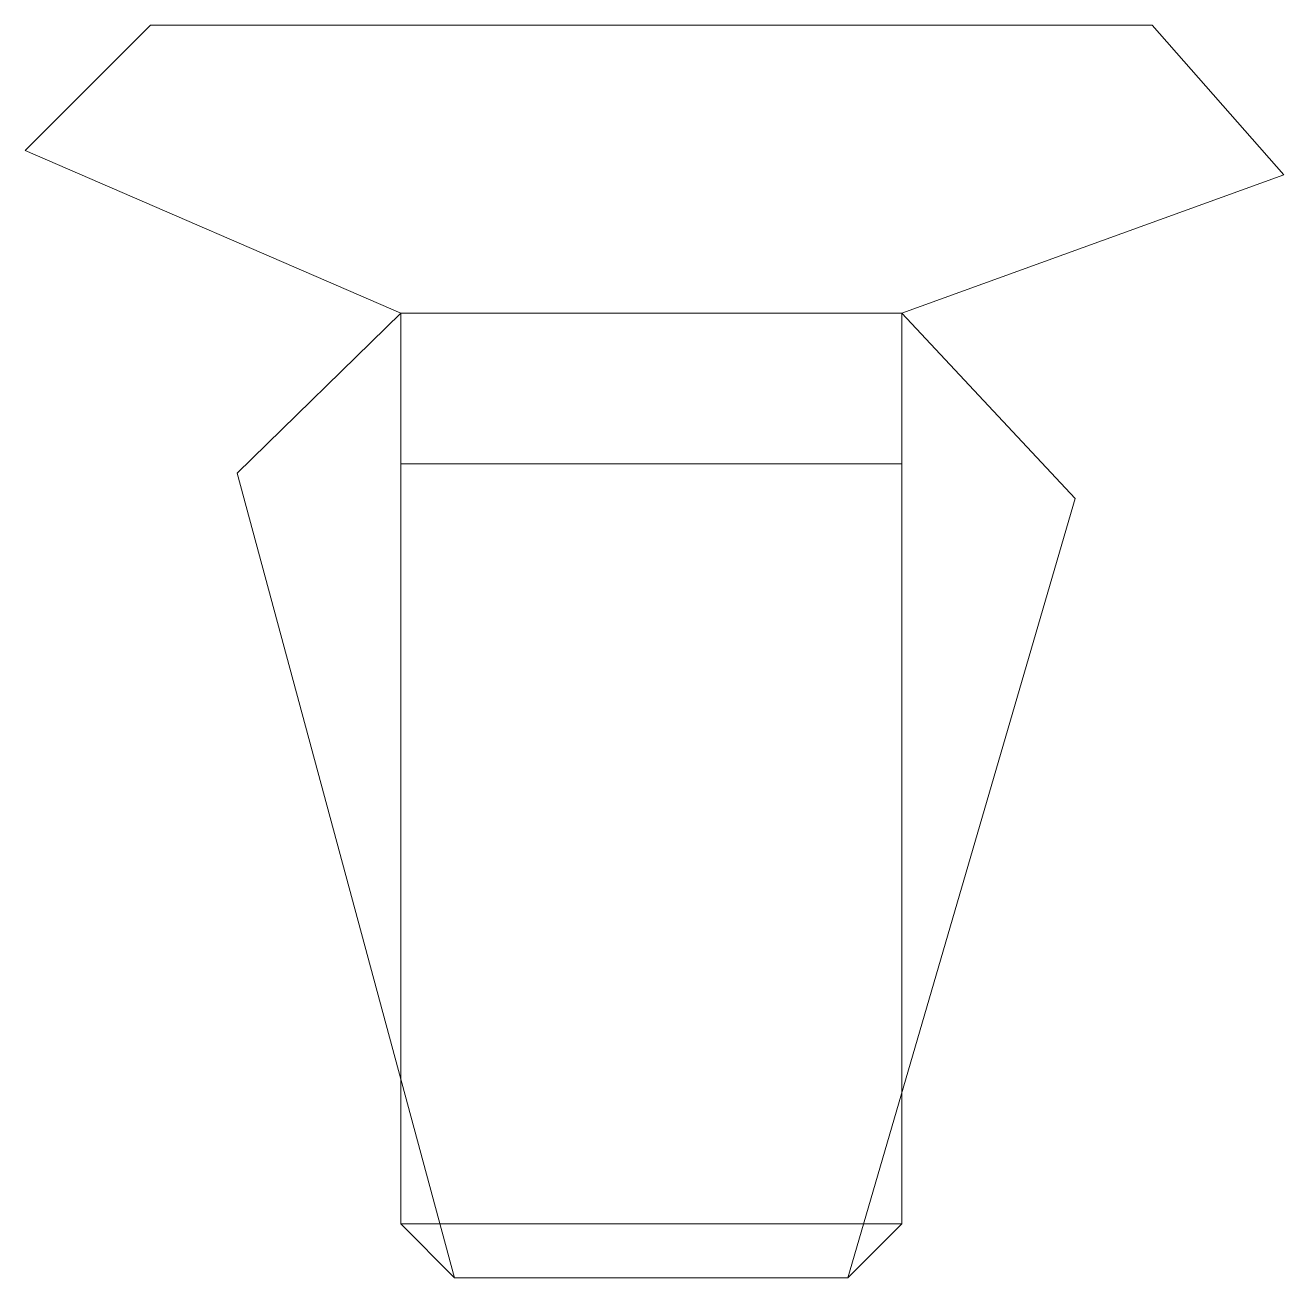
# Model space of a CAD drawing. Header units: millimetres. Extents: x 5 to 15, y 55 to 65.
import ezdxf

# ---------------------------------------------------------------- set-up
doc = ezdxf.new("R2010")
doc.units = ezdxf.units.MM
doc.layers.add('outline', color=7, linetype='Continuous', lineweight=5, true_color=0x000000)

msp = doc.modelspace()

# ---------------------------------------------------------------- linework, layer by layer
at = {"layer": 'outline', "linetype": 'Continuous'}
for p, q in [((4.975, 64), (5.975, 65)), ((5.975, 65), (13.975, 65)), ((13.975, 65), (15.025, 63.805)), ((7.975, 62.7), (4.975, 64)), ((15.025, 63.805), (11.975, 62.7)), ((6.667, 61.424), (7.975, 62.7)), ((11.975, 62.7), (7.975, 62.7)), ((7.975, 55.43), (7.975, 62.7)), ((11.975, 62.7), (11.975, 55.43)), ((11.975, 62.7), (13.36, 61.222)), ((8.404, 55), (6.667, 61.424)), ((11.975, 61.498), (7.975, 61.498)), ((13.36, 61.222), (11.545, 55)), ((8.404, 55), (7.975, 55.43)), ((11.975, 55.43), (7.975, 55.43)), ((11.975, 55.43), (11.545, 55)), ((11.545, 55), (8.404, 55))]:
    msp.add_line(p, q, dxfattribs=at)

doc.saveas('drawing.dxf')
